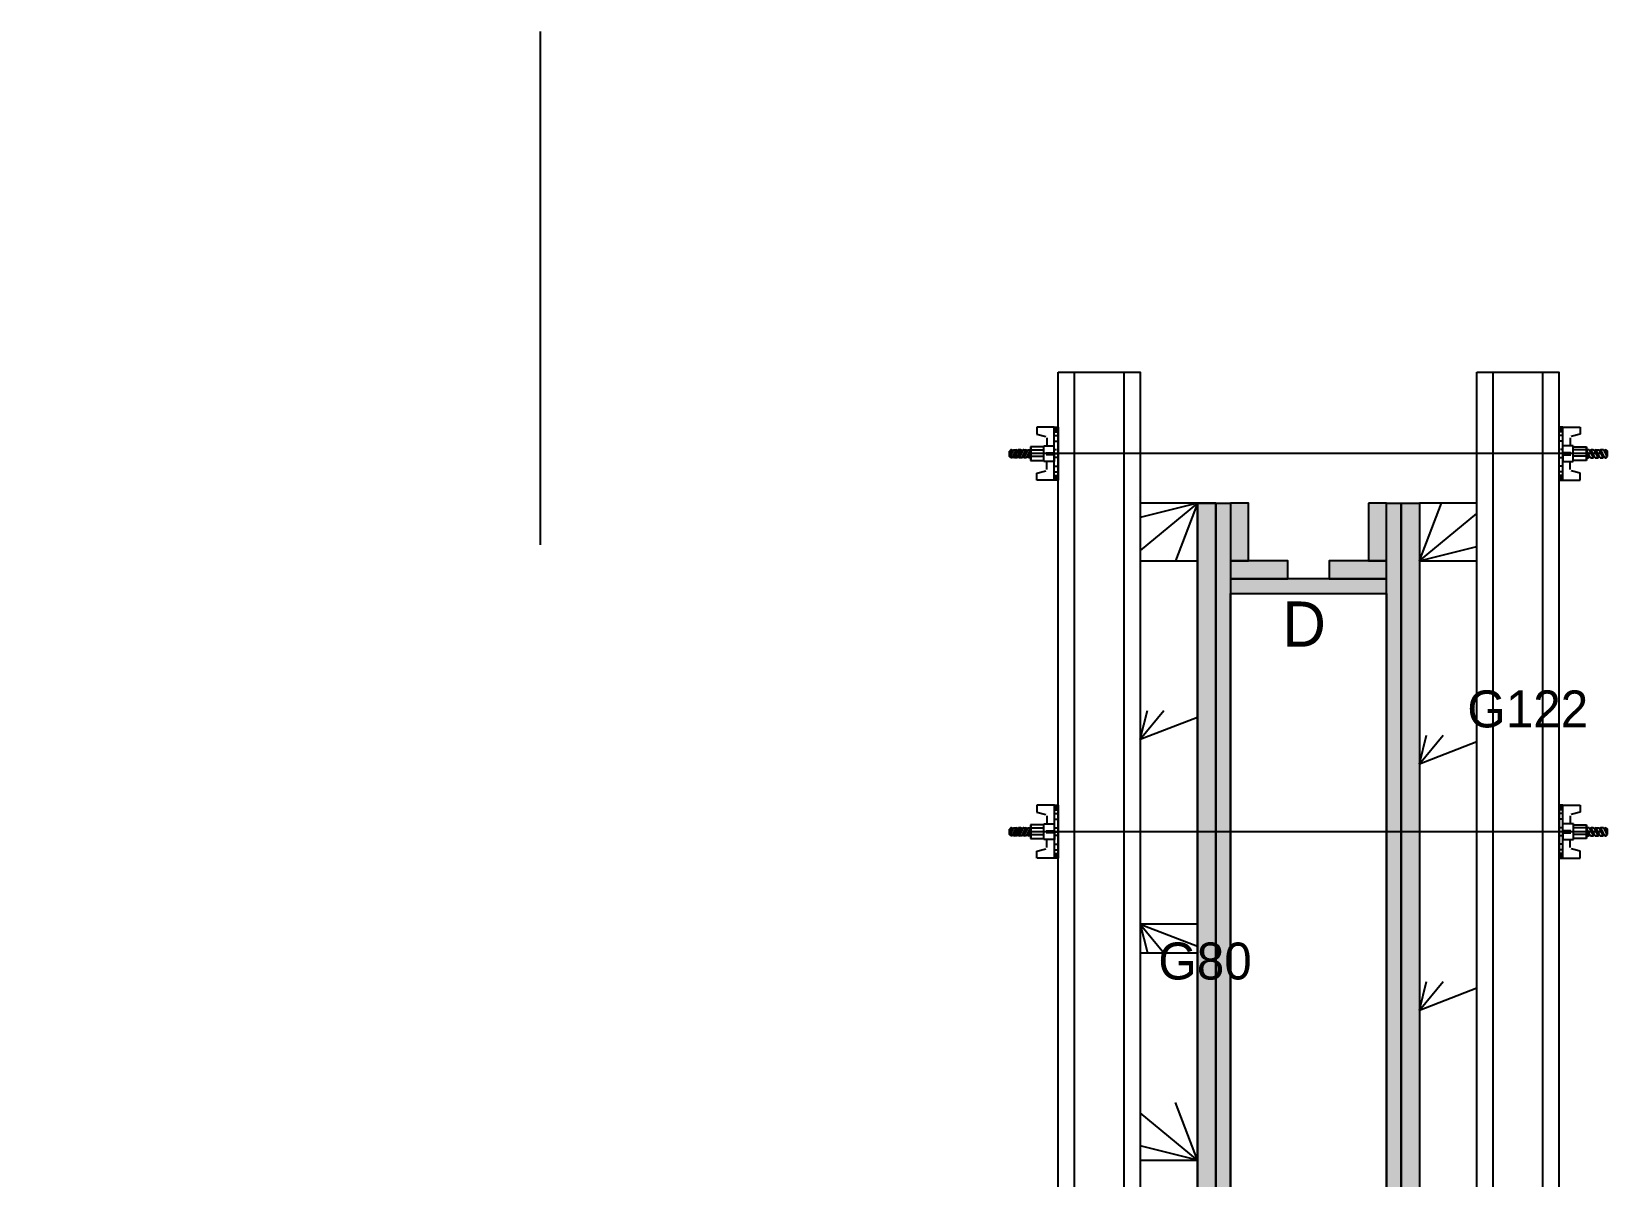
# Model space of a CAD drawing. Header units: metres. Extents: x 4937 to 9589, y 4147 to 4819.
# Drawn here: x 4983 to 5366.8, y 4539.6 to 4818.5 of the extents above; entities that cross this region are included whole.
import ezdxf

# ---------------------------------------------------------------- set-up
doc = ezdxf.new("R2010")
doc.units = ezdxf.units.M
for name, color, linetype in [('CHAPA', 7, 'Continuous'), ('CONCRETO', 7, 'Continuous'), ('Hachura', 7, 'Continuous'), ('Madeira', 7, 'Continuous'), ('Perfil Metálico', 7, 'Continuous'), ('SARRAFO', 7, 'Continuous'), ('TEXTO_GERAL', 7, 'Continuous')]:
    doc.layers.add(name, color=color, linetype=linetype)

msp = doc.modelspace()

# ---------------------------------------------------------------- hatches: boundary and pattern name
at = {"layer": 'Hachura'}
h = msp.add_hatch(color=7, dxfattribs=at)
h.dxf.hatch_style = 1
h.paths.add_polyline_path([(5266.99, 4703.6), (5271.39, 4703.6), (5271.39, 4703.6), (5271.39, 4283.6), (5271.39, 4283.6), (5266.99, 4283.6), (5266.99, 4283.6), (5266.99, 4703.6)])
h = msp.add_hatch(color=7, dxfattribs=at)
h.dxf.hatch_style = 1
h.paths.add_polyline_path([(5271.39, 4703.6), (5274.99, 4703.6), (5274.99, 4703.6), (5274.99, 4283.6), (5274.99, 4283.6), (5271.39, 4283.6), (5271.39, 4283.6), (5271.39, 4703.6)])
h = msp.add_hatch(color=7, dxfattribs=at)
h.dxf.hatch_style = 1
h.paths.add_polyline_path([(5279.39, 4689.6), (5274.99, 4689.6), (5274.99, 4689.6), (5274.99, 4703.6), (5274.99, 4703.6), (5279.39, 4703.6), (5279.39, 4703.6), (5279.39, 4689.6)])
h = msp.add_hatch(color=7, dxfattribs=at)
h.dxf.hatch_style = 1
h.paths.add_polyline_path([(5312.99, 4689.6), (5308.59, 4689.6), (5308.59, 4689.6), (5308.59, 4703.6), (5308.59, 4703.6), (5312.99, 4703.6), (5312.99, 4703.6), (5312.99, 4689.6)])
h = msp.add_hatch(color=7, dxfattribs=at)
h.dxf.hatch_style = 1
h.paths.add_polyline_path([(5316.59, 4223.6), (5312.99, 4223.6), (5312.99, 4223.6), (5312.99, 4703.6), (5312.99, 4703.6), (5316.59, 4703.6), (5316.59, 4703.6), (5316.59, 4223.6)])
h = msp.add_hatch(color=7, dxfattribs=at)
h.dxf.hatch_style = 1
h.paths.add_polyline_path([(5316.59, 4703.6), (5320.99, 4703.6), (5320.99, 4703.6), (5320.99, 4223.6), (5320.99, 4223.6), (5316.59, 4223.6), (5316.59, 4223.6), (5316.59, 4703.6)])
h = msp.add_hatch(color=7, dxfattribs=at)
h.dxf.hatch_style = 1
h.paths.add_polyline_path([(5288.99, 4689.6), (5288.99, 4685.2), (5288.99, 4685.2), (5274.99, 4685.2), (5274.99, 4685.2), (5274.99, 4689.6), (5274.99, 4689.6), (5288.99, 4689.6)])
h = msp.add_hatch(color=7, dxfattribs=at)
h.dxf.hatch_style = 1
h.paths.add_polyline_path([(5312.99, 4689.6), (5312.99, 4685.2), (5312.99, 4685.2), (5298.99, 4685.2), (5298.99, 4685.2), (5298.99, 4689.6), (5298.99, 4689.6), (5312.99, 4689.6)])
h = msp.add_hatch(color=7, dxfattribs=at)
h.dxf.hatch_style = 1
h.paths.add_polyline_path([(5312.99, 4681.6), (5312.99, 4685.2), (5312.99, 4685.2), (5274.99, 4685.2), (5274.99, 4685.2), (5274.99, 4681.6), (5274.99, 4681.6), (5312.99, 4681.6)])

# ---------------------------------------------------------------- linework, layer by layer
at = {"layer": 'CHAPA', "color": 7, "lineweight": 25}
for points in [[(5274.99, 4703.6), (5274.99, 4283.6), (5271.39, 4283.6), (5271.39, 4703.6)], [(5316.59, 4223.6), (5312.99, 4223.6), (5312.99, 4703.6), (5316.59, 4703.6)], [(5312.99, 4681.6), (5312.99, 4685.2), (5274.99, 4685.2), (5274.99, 4681.6)]]:
    msp.add_lwpolyline(points, close=True, dxfattribs=at)
at = {"layer": 'CONCRETO', "color": 7, "lineweight": 25}
msp.add_lwpolyline([(4982.99, 4245.6), (4982.99, 4283.6), (5274.99, 4283.6), (5274.99, 4681.6), (5312.99, 4681.6), (5312.99, 4245.6)], close=True, dxfattribs=at)
at = {"layer": 'Defpoints', "color": 7, "lineweight": 25}
msp.add_line((5106.94, 4693.51), (5106.94, 4818.51), dxfattribs=at)
at = {"layer": 'Hachura', "color": 7, "lineweight": 25}
for p, q in [((5232.09, 4722.13), (5227.84, 4722.13)), ((5227.84, 4722.13), (5227.84, 4720.46)), ((5232.07, 4722), (5233, 4722)), ((5232.07, 4721.79), (5233, 4721.79)), ((5232.07, 4721.45), (5233, 4721.45)), ((5232.07, 4720.98), (5233, 4720.98)), ((5232.09, 4709.23), (5232.09, 4722.13)), ((5232.09, 4722.13), (5232.99, 4722.13)), ((5232.99, 4722.13), (5232.99, 4709.24)), ((5232.99, 4721.18), (5232.99, 4713.37)), ((5354.99, 4722.13), (5354.99, 4709.24)), ((5355.9, 4722.13), (5354.99, 4722.13)), ((5355.92, 4722), (5354.99, 4722)), ((5355.92, 4721.78), (5354.99, 4721.78)), ((5355.92, 4721.45), (5354.99, 4721.45)), ((5354.99, 4721.18), (5354.99, 4713.36)), ((5355.92, 4720.98), (5354.99, 4720.98)), ((5355.9, 4709.23), (5355.9, 4722.13)), ((5355.9, 4722.13), (5360.15, 4722.13)), ((5360.15, 4722.13), (5360.15, 4720.46)), ((5226.29, 4717.36), (5226.29, 4714.01)), ((5229.51, 4717.36), (5226.29, 4717.36)), ((5226.36, 4717.36), (5226.36, 4714.01)), ((5227.84, 4720.46), (5230.05, 4719.87)), ((5229.51, 4713.75), (5229.51, 4717.62)), ((5229.51, 4717.62), (5232.09, 4717.62)), ((5229.51, 4717.62), (5229.51, 4717.36)), ((5229.51, 4717.62), (5229.51, 4717.36)), ((5230.29, 4719.56), (5230.29, 4717.61)), ((5232.07, 4720.14), (5233, 4720.14)), ((5232.07, 4718.71), (5232.99, 4718.71)), ((5355.92, 4720.14), (5354.99, 4720.14)), ((5355.92, 4718.71), (5354.99, 4718.71)), ((5358.48, 4717.62), (5355.9, 4717.62)), ((5357.7, 4719.56), (5357.7, 4717.61)), ((5360.15, 4720.46), (5357.94, 4719.87)), ((5358.48, 4713.75), (5358.48, 4717.62)), ((5358.48, 4717.62), (5358.48, 4717.36)), ((5358.48, 4717.62), (5358.48, 4717.36)), ((5358.48, 4717.36), (5361.7, 4717.36)), ((5361.63, 4717.36), (5361.63, 4714.01)), ((5361.7, 4717.36), (5361.7, 4714.01)), ((5221.52, 4716.58), (5221.19, 4716.26)), ((5221.19, 4714.97), (5221.19, 4716.26)), ((5221.52, 4714.65), (5221.19, 4714.97)), ((5221.52, 4716.07), (5221.85, 4716.74)), ((5222.08, 4716.69), (5221.52, 4715.55)), ((5221.52, 4716.33), (5221.64, 4716.59)), ((5221.64, 4716.59), (5221.52, 4716.59)), ((5222.16, 4716.59), (5221.52, 4715.3)), ((5221.52, 4716.58), (5221.52, 4714.65)), ((5221.84, 4714.65), (5221.52, 4714.65)), ((5221.52, 4714.65), (5221.52, 4714.65)), ((5221.84, 4714.65), (5222.8, 4716.59)), ((5221.84, 4714.65), (5222.8, 4716.59)), ((5221.93, 4714.58), (5223.01, 4716.74)), ((5222.16, 4716.59), (5222.8, 4716.59)), ((5223.24, 4716.69), (5222.17, 4714.55)), ((5223.32, 4716.59), (5222.35, 4714.65)), ((5223, 4714.65), (5222.35, 4714.65)), ((5223, 4714.65), (5223.97, 4716.59)), ((5223.09, 4714.58), (5224.17, 4716.74)), ((5223.97, 4716.59), (5223.32, 4716.59)), ((5224.4, 4716.69), (5223.33, 4714.55)), ((5224.48, 4716.59), (5223.51, 4714.65)), ((5224.16, 4714.65), (5223.51, 4714.65)), ((5223.73, 4714.65), (5223.51, 4714.65)), ((5224.16, 4714.65), (5225.13, 4716.59)), ((5224.25, 4714.58), (5225.33, 4716.74)), ((5224.69, 4716.59), (5224.48, 4716.59)), ((5225.56, 4716.69), (5224.49, 4714.55)), ((5225.64, 4716.59), (5224.68, 4714.65)), ((5225.32, 4714.65), (5224.68, 4714.65)), ((5224.69, 4716.59), (5225.13, 4716.59)), ((5225.32, 4714.65), (5226.29, 4716.59)), ((5225.64, 4716.59), (5226.29, 4716.59)), ((5226.29, 4715.81), (5225.65, 4714.55)), ((5226.29, 4715.55), (5225.84, 4714.65)), ((5226.29, 4714.65), (5225.84, 4714.65)), ((5365.79, 4715.68), (5225.99, 4715.68)), ((5226.29, 4716.59), (5229.51, 4716.59)), ((5226.29, 4715.04), (5229.51, 4715.04)), ((5226.29, 4714.01), (5229.51, 4714.01)), ((5232.09, 4713.75), (5229.51, 4713.75)), ((5230.09, 4715.89), (5232.09, 4715.89)), ((5232.09, 4715.37), (5230.09, 4715.37)), ((5230.29, 4711.8), (5230.29, 4713.75)), ((5232.09, 4715.68), (5232.09, 4713.75)), ((5232.09, 4715.68), (5232.99, 4715.68)), ((5232.09, 4714.39), (5232.09, 4715.04)), ((5232.09, 4709.23), (5232.09, 4714.39)), ((5232.41, 4714.72), (5232.2, 4714.72)), ((5232.22, 4716.66), (5232.65, 4716.66)), ((5232.84, 4714.72), (5232.41, 4714.72)), ((5355.9, 4715.68), (5354.99, 4715.68)), ((5355.14, 4714.72), (5355.58, 4714.72)), ((5355.77, 4716.66), (5355.34, 4716.66)), ((5355.58, 4714.72), (5355.79, 4714.72)), ((5357.9, 4715.89), (5355.9, 4715.89)), ((5355.9, 4715.68), (5355.9, 4713.75)), ((5355.9, 4715.37), (5357.9, 4715.37)), ((5355.9, 4714.39), (5355.9, 4715.04)), ((5355.9, 4709.23), (5355.9, 4714.39)), ((5355.9, 4713.75), (5358.48, 4713.75)), ((5357.7, 4711.8), (5357.7, 4713.75)), ((5361.7, 4716.59), (5358.48, 4716.59)), ((5361.7, 4715.04), (5358.48, 4715.04)), ((5361.7, 4714.01), (5358.48, 4714.01)), ((5362.35, 4716.59), (5361.7, 4716.59)), ((5362.67, 4714.65), (5361.7, 4716.59)), ((5361.7, 4715.81), (5362.34, 4714.55)), ((5361.7, 4715.55), (5362.15, 4714.65)), ((5361.7, 4714.65), (5362.15, 4714.65)), ((5362.35, 4716.59), (5363.31, 4714.65)), ((5362.43, 4716.69), (5363.5, 4714.55)), ((5363.74, 4714.58), (5362.65, 4716.74)), ((5362.67, 4714.65), (5363.31, 4714.65)), ((5363.3, 4716.59), (5362.86, 4716.59)), ((5363.83, 4714.65), (5362.86, 4716.59)), ((5363.3, 4716.59), (5363.51, 4716.59)), ((5363.51, 4716.59), (5364.47, 4714.65)), ((5363.59, 4716.69), (5364.66, 4714.55)), ((5364.9, 4714.58), (5363.82, 4716.74)), ((5363.83, 4714.65), (5364.47, 4714.65)), ((5364.02, 4716.59), (5364.67, 4716.59)), ((5364.99, 4714.65), (5364.02, 4716.59)), ((5364.26, 4714.65), (5364.47, 4714.65)), ((5364.67, 4716.59), (5365.64, 4714.65)), ((5364.75, 4716.69), (5365.82, 4714.55)), ((5366.06, 4714.58), (5364.98, 4716.74)), ((5364.99, 4714.65), (5365.64, 4714.65)), ((5366.15, 4714.65), (5365.18, 4716.59)), ((5365.83, 4716.59), (5365.18, 4716.59)), ((5366.15, 4714.65), (5365.18, 4716.59)), ((5365.83, 4716.59), (5366.47, 4715.3)), ((5365.91, 4716.69), (5366.47, 4715.55)), ((5366.47, 4716.07), (5366.14, 4716.74)), ((5366.15, 4714.65), (5366.47, 4714.65)), ((5366.47, 4716.33), (5366.35, 4716.59)), ((5366.35, 4716.59), (5366.47, 4716.59)), ((5366.47, 4716.58), (5366.79, 4716.26)), ((5366.47, 4716.58), (5366.47, 4714.65)), ((5366.47, 4714.65), (5366.79, 4714.97)), ((5366.47, 4714.65), (5366.47, 4714.65)), ((5366.79, 4714.97), (5366.79, 4716.26)), ((5227.84, 4710.91), (5230.05, 4711.49)), ((5227.84, 4709.23), (5227.84, 4710.91)), ((5232.07, 4712.64), (5233, 4712.64)), ((5232.07, 4711.23), (5233, 4711.23)), ((5232.07, 4710.39), (5233, 4710.39)), ((5232.07, 4709.92), (5233, 4709.92)), ((5232.07, 4709.59), (5233, 4709.59)), ((5232.07, 4709.38), (5233, 4709.38)), ((5355.92, 4712.64), (5354.99, 4712.64)), ((5355.92, 4711.23), (5354.99, 4711.23)), ((5355.92, 4710.39), (5354.99, 4710.39)), ((5355.92, 4709.92), (5354.99, 4709.92)), ((5355.92, 4709.59), (5354.99, 4709.59)), ((5355.92, 4709.37), (5354.99, 4709.37)), ((5360.15, 4710.91), (5357.94, 4711.49)), ((5360.15, 4709.23), (5360.15, 4710.91)), ((5232.99, 4709.24), (5227.86, 4709.24)), ((5354.99, 4709.24), (5360.13, 4709.24)), ((5232.1, 4630.05), (5227.84, 4630.05)), ((5227.84, 4630.05), (5227.84, 4628.37)), ((5232.08, 4629.91), (5233.01, 4629.91)), ((5232.08, 4629.7), (5233.01, 4629.7)), ((5232.08, 4629.36), (5233.01, 4629.36)), ((5232.08, 4628.9), (5233.01, 4628.9)), ((5232.1, 4617.15), (5232.1, 4630.05)), ((5232.1, 4630.05), (5233, 4630.05)), ((5233, 4630.05), (5233, 4617.15)), ((5233, 4629.09), (5233, 4621.28)), ((5355, 4630.05), (5355, 4617.15)), ((5355.91, 4630.05), (5355, 4630.05)), ((5355.92, 4629.91), (5355, 4629.91)), ((5355.92, 4629.7), (5355, 4629.7)), ((5355.92, 4629.36), (5355, 4629.36)), ((5355, 4629.09), (5355, 4621.28)), ((5355.92, 4628.9), (5355, 4628.9)), ((5355.91, 4617.15), (5355.91, 4630.05)), ((5355.91, 4630.05), (5360.16, 4630.05)), ((5360.16, 4630.05), (5360.16, 4628.37)), ((5226.3, 4625.27), (5226.3, 4621.92)), ((5229.52, 4625.27), (5226.3, 4625.27)), ((5226.36, 4625.27), (5226.36, 4621.92)), ((5227.84, 4628.37), (5230.05, 4627.79)), ((5229.52, 4621.66), (5229.52, 4625.53)), ((5229.52, 4625.53), (5232.1, 4625.53)), ((5229.52, 4625.53), (5229.52, 4625.27)), ((5229.52, 4625.53), (5229.52, 4625.27)), ((5230.29, 4627.48), (5230.29, 4625.53)), ((5232.08, 4628.06), (5233.01, 4628.06)), ((5232.08, 4626.62), (5233, 4626.62)), ((5355.92, 4628.06), (5355, 4628.06)), ((5355.92, 4626.62), (5355, 4626.62)), ((5358.49, 4625.53), (5355.91, 4625.53)), ((5357.71, 4627.48), (5357.71, 4625.53)), ((5360.16, 4628.37), (5357.95, 4627.79)), ((5358.49, 4621.66), (5358.49, 4625.53)), ((5358.49, 4625.53), (5358.49, 4625.27)), ((5358.49, 4625.53), (5358.49, 4625.27)), ((5358.49, 4625.27), (5361.71, 4625.27)), ((5361.64, 4625.27), (5361.64, 4621.92)), ((5361.71, 4625.27), (5361.71, 4621.92)), ((5221.53, 4624.5), (5221.2, 4624.18)), ((5221.2, 4622.89), (5221.2, 4624.18)), ((5221.53, 4622.56), (5221.2, 4622.89)), ((5221.52, 4623.99), (5221.86, 4624.66)), ((5222.09, 4624.6), (5221.52, 4623.47)), ((5221.52, 4624.24), (5221.65, 4624.5)), ((5221.65, 4624.5), (5221.52, 4624.5)), ((5222.17, 4624.5), (5221.52, 4623.21)), ((5221.85, 4622.57), (5221.52, 4622.57)), ((5221.53, 4624.5), (5221.53, 4622.56)), ((5221.53, 4622.56), (5221.53, 4622.56)), ((5221.85, 4622.57), (5222.81, 4624.5)), ((5221.85, 4622.57), (5222.81, 4624.5)), ((5221.94, 4622.49), (5223.02, 4624.66)), ((5222.17, 4624.5), (5222.81, 4624.5)), ((5223.25, 4624.6), (5222.18, 4622.46)), ((5223.33, 4624.5), (5222.36, 4622.57)), ((5223.01, 4622.57), (5222.36, 4622.57)), ((5223.01, 4622.57), (5223.97, 4624.5)), ((5223.1, 4622.49), (5224.18, 4624.66)), ((5223.97, 4624.5), (5223.33, 4624.5)), ((5224.41, 4624.6), (5223.34, 4622.46)), ((5224.49, 4624.5), (5223.52, 4622.57)), ((5224.17, 4622.57), (5223.52, 4622.57)), ((5223.73, 4622.57), (5223.52, 4622.57)), ((5224.17, 4622.57), (5225.14, 4624.5)), ((5224.26, 4622.49), (5225.34, 4624.66)), ((5224.7, 4624.5), (5224.49, 4624.5)), ((5225.57, 4624.6), (5224.5, 4622.46)), ((5225.65, 4624.5), (5224.68, 4622.57)), ((5225.33, 4622.57), (5224.68, 4622.57)), ((5224.7, 4624.5), (5225.14, 4624.5)), ((5225.33, 4622.57), (5226.3, 4624.5)), ((5225.65, 4624.5), (5226.3, 4624.5)), ((5226.3, 4623.73), (5225.66, 4622.46)), ((5226.3, 4623.47), (5225.84, 4622.57)), ((5226.3, 4622.57), (5225.84, 4622.57)), ((5365.8, 4623.59), (5226, 4623.58)), ((5226.3, 4624.5), (5229.52, 4624.5)), ((5226.3, 4622.95), (5229.52, 4622.95)), ((5226.3, 4621.92), (5229.52, 4621.92)), ((5232.1, 4621.66), (5229.52, 4621.66)), ((5230.1, 4623.8), (5232.1, 4623.8)), ((5232.1, 4623.29), (5230.1, 4623.29)), ((5230.29, 4619.72), (5230.29, 4621.66)), ((5232.1, 4623.6), (5232.1, 4621.66)), ((5232.1, 4623.59), (5233, 4623.59)), ((5232.1, 4622.31), (5232.1, 4622.95)), ((5232.1, 4617.15), (5232.1, 4622.31)), ((5232.42, 4622.64), (5232.21, 4622.64)), ((5232.23, 4624.57), (5232.66, 4624.57)), ((5232.85, 4622.64), (5232.42, 4622.64)), ((5355.91, 4623.59), (5355, 4623.59)), ((5355.15, 4622.64), (5355.59, 4622.64)), ((5355.78, 4624.57), (5355.35, 4624.57)), ((5355.59, 4622.64), (5355.8, 4622.64)), ((5357.91, 4623.8), (5355.91, 4623.8)), ((5355.91, 4623.6), (5355.91, 4621.66)), ((5355.91, 4623.29), (5357.91, 4623.29)), ((5355.91, 4622.31), (5355.91, 4622.95)), ((5355.91, 4617.15), (5355.91, 4622.31)), ((5355.91, 4621.66), (5358.49, 4621.66)), ((5357.71, 4619.72), (5357.71, 4621.66)), ((5361.71, 4624.5), (5358.49, 4624.5)), ((5361.71, 4622.95), (5358.49, 4622.95)), ((5361.71, 4621.92), (5358.49, 4621.92)), ((5362.36, 4624.5), (5361.71, 4624.5)), ((5362.68, 4622.57), (5361.71, 4624.5)), ((5361.71, 4623.73), (5362.34, 4622.46)), ((5361.71, 4623.47), (5362.16, 4622.57)), ((5361.71, 4622.57), (5362.16, 4622.57)), ((5362.36, 4624.5), (5363.32, 4622.57)), ((5362.43, 4624.6), (5363.5, 4622.46)), ((5363.75, 4622.49), (5362.66, 4624.66)), ((5362.68, 4622.57), (5363.32, 4622.57)), ((5363.3, 4624.5), (5362.87, 4624.5)), ((5363.84, 4622.57), (5362.87, 4624.5)), ((5363.3, 4624.5), (5363.52, 4624.5)), ((5363.52, 4624.5), (5364.48, 4622.57)), ((5363.6, 4624.6), (5364.67, 4622.46)), ((5364.91, 4622.49), (5363.82, 4624.66)), ((5363.84, 4622.57), (5364.48, 4622.57)), ((5364.03, 4624.5), (5364.68, 4624.5)), ((5365, 4622.57), (5364.03, 4624.5)), ((5364.27, 4622.57), (5364.48, 4622.57)), ((5364.68, 4624.5), (5365.64, 4622.57)), ((5364.76, 4624.6), (5365.83, 4622.46)), ((5366.07, 4622.49), (5364.98, 4624.66)), ((5365, 4622.57), (5365.64, 4622.57)), ((5366.16, 4622.57), (5365.19, 4624.5)), ((5365.84, 4624.5), (5365.19, 4624.5)), ((5366.16, 4622.57), (5365.19, 4624.5)), ((5365.84, 4624.5), (5366.48, 4623.21)), ((5365.92, 4624.6), (5366.48, 4623.47)), ((5366.48, 4623.98), (5366.15, 4624.66)), ((5366.16, 4622.57), (5366.48, 4622.57)), ((5366.48, 4624.24), (5366.35, 4624.5)), ((5366.35, 4624.5), (5366.48, 4624.5)), ((5366.48, 4624.5), (5366.8, 4624.18)), ((5366.48, 4624.5), (5366.48, 4622.56)), ((5366.48, 4622.56), (5366.8, 4622.89)), ((5366.48, 4622.56), (5366.48, 4622.56)), ((5366.8, 4622.89), (5366.8, 4624.18)), ((5227.84, 4618.83), (5230.05, 4619.41)), ((5227.84, 4617.15), (5227.84, 4618.83)), ((5232.08, 4620.56), (5233.01, 4620.56)), ((5232.08, 4619.14), (5233.01, 4619.14)), ((5232.08, 4618.3), (5233.01, 4618.3)), ((5232.08, 4617.84), (5233.01, 4617.84)), ((5232.08, 4617.5), (5233.01, 4617.5)), ((5232.08, 4617.29), (5233.01, 4617.29)), ((5355.92, 4620.56), (5355, 4620.56)), ((5355.92, 4619.14), (5355, 4619.14)), ((5355.92, 4618.3), (5355, 4618.3)), ((5355.92, 4617.84), (5355, 4617.84)), ((5355.92, 4617.5), (5355, 4617.5)), ((5355.92, 4617.29), (5355, 4617.29)), ((5360.16, 4618.82), (5357.95, 4619.41)), ((5360.16, 4617.15), (5360.16, 4618.82)), ((5233, 4617.15), (5227.87, 4617.15)), ((5355, 4617.15), (5360.14, 4617.15))]:
    msp.add_line(p, q, dxfattribs=at)
at = {"layer": 'Madeira', "color": 7, "lineweight": 25}
for p, q in [((5266.99, 4703.6), (5252.99, 4692.08)), ((5266.99, 4703.6), (5252.99, 4700.11)), ((5266.99, 4703.6), (5261.57, 4689.6)), ((5321.01, 4689.6), (5326.42, 4703.6)), ((5321.01, 4689.6), (5335, 4701.13)), ((5321.01, 4689.6), (5335.01, 4693.1)), ((5252.99, 4646.1), (5258.75, 4653.1)), ((5252.99, 4646.1), (5254.74, 4653.1)), ((5252.99, 4646.1), (5266.99, 4651.53)), ((5321, 4640.11), (5326.75, 4647.11)), ((5321, 4640.11), (5322.73, 4647.11)), ((5321, 4640.11), (5334.99, 4645.55)), ((5252.99, 4601.1), (5258.75, 4594.1)), ((5252.99, 4601.1), (5254.74, 4594.1)), ((5252.99, 4601.1), (5266.99, 4595.67)), ((5321, 4580.11), (5326.75, 4587.11)), ((5321, 4580.11), (5322.73, 4587.11)), ((5321, 4580.11), (5334.99, 4585.55)), ((5266.99, 4543.6), (5261.57, 4557.6)), ((5266.99, 4543.6), (5252.99, 4555.11)), ((5266.99, 4543.6), (5252.99, 4547.08))]:
    msp.add_line(p, q, dxfattribs=at)
for points in [[(5266.99, 4703.6), (5252.99, 4703.6), (5252.99, 4689.6), (5266.99, 4689.6)], [(5266.99, 4703.6), (5252.99, 4703.6), (5252.99, 4543.6), (5266.99, 4543.6)], [(5321.01, 4689.6), (5335.01, 4689.61), (5334.99, 4703.61), (5320.99, 4703.6)], [(5321, 4463.61), (5335, 4463.62), (5334.99, 4703.61), (5320.99, 4703.6)], [(5252.99, 4601.1), (5252.99, 4594.1), (5266.99, 4594.1), (5266.99, 4601.1)]]:
    msp.add_lwpolyline(points, close=True, dxfattribs=at)
at = {"layer": 'Perfil Metálico', "color": 7, "lineweight": 25}
for points in [[(5232.99, 4735.53), (5252.99, 4735.53), (5252.99, 4291.6), (5232.99, 4291.6)], [(5248.99, 4291.6), (5236.99, 4291.6), (5236.99, 4735.53), (5248.99, 4735.53)], [(5334.99, 4735.53), (5354.99, 4735.53), (5354.99, 4185.28), (5334.99, 4185.28)], [(5350.99, 4185.28), (5338.99, 4185.28), (5338.99, 4735.53), (5350.99, 4735.53)]]:
    msp.add_lwpolyline(points, close=True, dxfattribs=at)
at = {"layer": 'SARRAFO', "color": 7, "lineweight": 25}
for points in [[(5266.99, 4283.6), (5266.99, 4703.6), (5271.39, 4703.6), (5271.39, 4283.6)], [(5266.99, 4283.6), (5271.39, 4283.6), (5271.39, 4703.6), (5266.99, 4703.6)], [(5274.99, 4703.6), (5274.99, 4689.6), (5279.39, 4689.6), (5279.39, 4703.6)], [(5308.59, 4703.6), (5308.59, 4689.6), (5312.99, 4689.6), (5312.99, 4703.6)], [(5316.59, 4223.6), (5316.59, 4703.6), (5320.99, 4703.6), (5320.99, 4223.6)], [(5316.59, 4223.6), (5316.59, 4703.6), (5320.99, 4703.6), (5320.99, 4223.6)], [(5274.99, 4685.2), (5288.99, 4685.2), (5288.99, 4689.6), (5274.99, 4689.6)], [(5298.99, 4685.2), (5312.99, 4685.2), (5312.99, 4689.6), (5298.99, 4689.6)]]:
    msp.add_lwpolyline(points, close=True, dxfattribs=at)

# ---------------------------------------------------------------- texts
at = {"layer": 'TEXTO_GERAL', "color": 7, "lineweight": 25}
for s, height, p in [('D', 11, (5287.6, 4668.67)), ('G122', 9, (5332.67, 4649)), ('G80', 9, (5257.42, 4587.59))]:
    msp.add_text(s, height=height, dxfattribs=at).set_placement(p)

doc.saveas('drawing.dxf')
